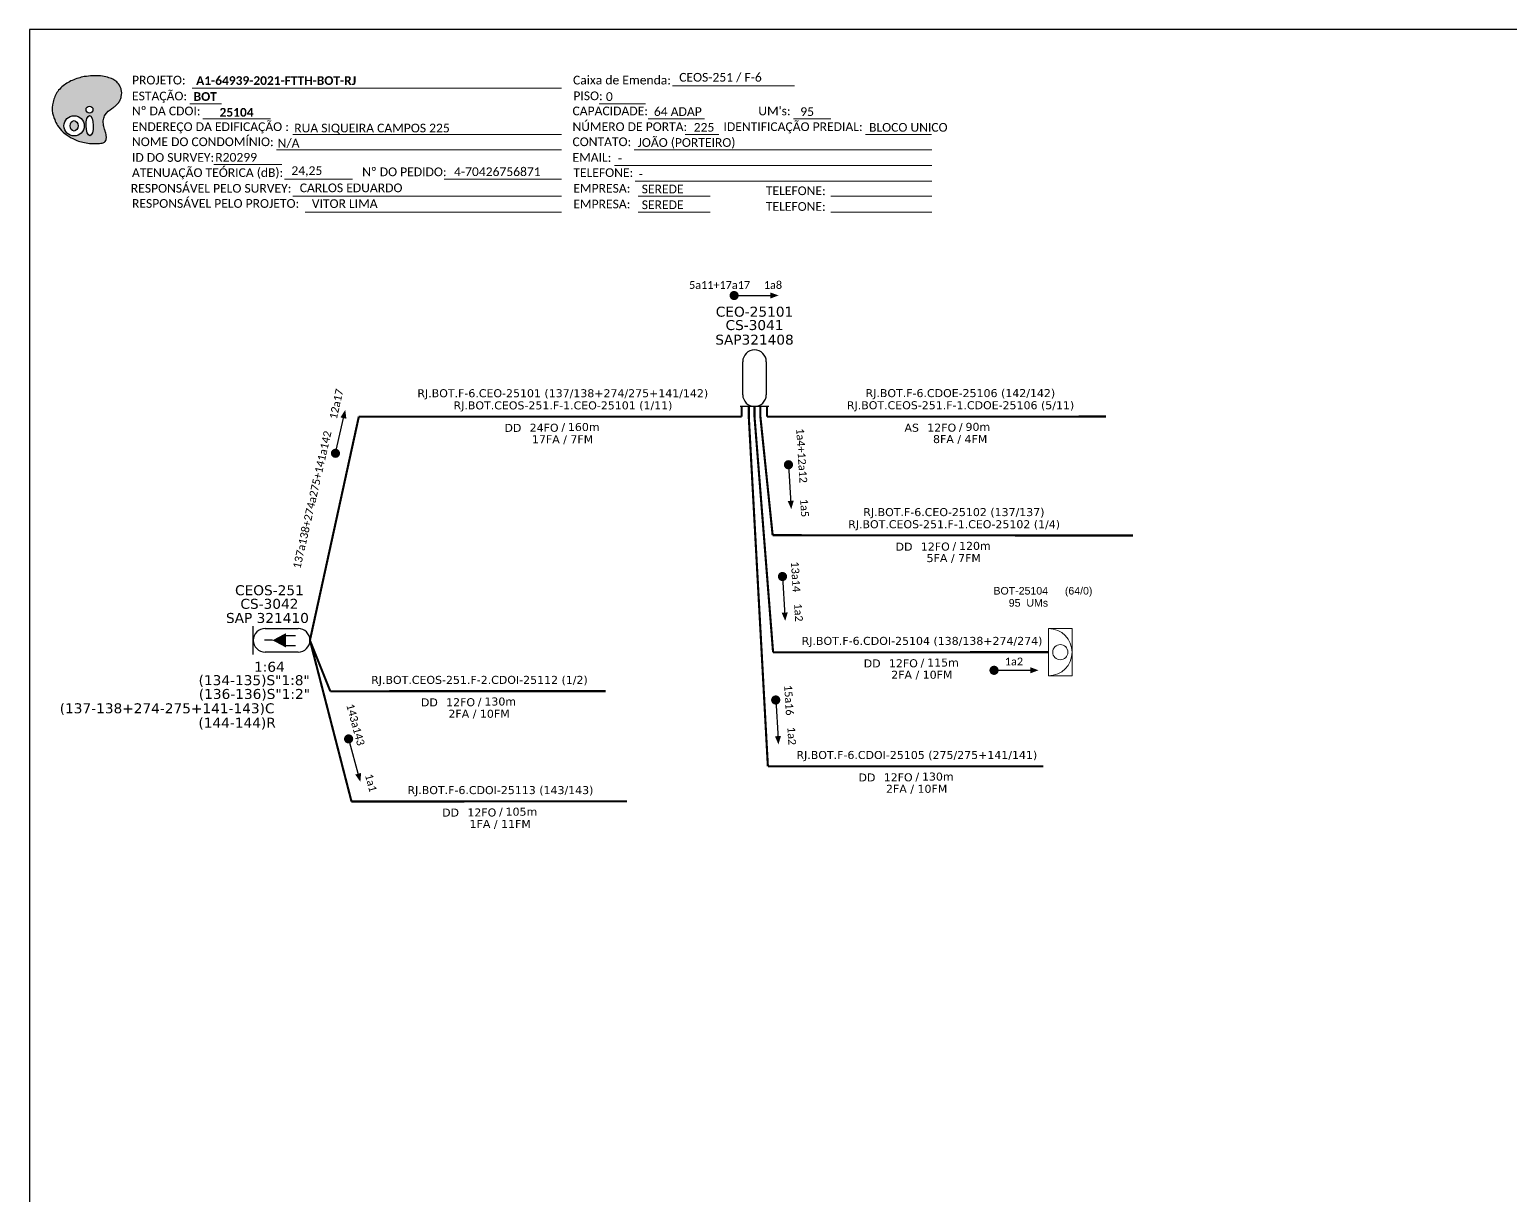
# Model space of a CAD drawing. Extents: x -89 to 749, y 705 to 1299.
# Drawn here: x -89.3 to 215.4, y 1059 to 1299 of the extents above; entities that cross this region are included whole.
import ezdxf
from ezdxf.enums import TextEntityAlignment as Align

# ---------------------------------------------------------------- set-up
doc = ezdxf.new("R2010")
doc.units = 0
for name, color, linetype, lineweight in [("20.0-LEGENDA DOS CDO'S", 1, 'Continuous', 0), ('20.1-CDO_INTERIOR', 1, 'Continuous', 0), ('40.1-ETIQUETAS', 1, 'Continuous', 20)]:
    doc.layers.add(name, color=color, linetype=linetype, lineweight=lineweight)
for name, color, linetype in [('20.4-CEOS', 1, 'Continuous'), ('CAP a instalar', 1, 'Continuous'), ('SETA', 7, 'Continuous')]:
    doc.layers.add(name, color=color, linetype=linetype)
doc.styles.add('ARIAL', font='arial.ttf')
doc.styles.add('siredit', font='verdana.ttf')
doc.styles.get("Standard").update_dxf_attribs({"font": 'arial.ttf'})
doc.styles.add('WMF-Calibri0', font='calibri.ttf')
doc.styles.add('WMF-Calibri1', font='calibrib.ttf')
doc.linetypes.add('FENCELINE1', pattern='A,0.25,-0.1,[133,ltypeshp.shx,S=0.1,R=0,X=-0.1,Y=0],-0.1,1', length=1.45)

# ---------------------------------------------------------------- blocks, each defined once
blk = doc.blocks.new('OI')
h = blk.add_hatch(color=40)
edge = h.paths.add_edge_path()
edge.add_spline(control_points=[(4.35, -0.67), (3.92, -0.99), (3.26, -1.5), (2.81, -2.59), (2.9, -3.5), (3.06, -4.27), (3.31, -4.85), (3.37, -5.39), (3.4, -5.88), (3.2, -6.4), (2.54, -6.61), (1.65, -6.63), (0.55, -6.67), (-0.56, -6.42), (-1.61, -6.14), (-2.77, -5.61), (-3.92, -4.77), (-4.89, -3.7), (-5.34, -2.65), (-5.6, -1.94), (-5.85, -0.96), (-5.71, 0.47), (-5.1, 2.02), (-4.14, 3.02), (-3.3, 3.61), (-2.37, 4.16), (-1.36, 4.44), (-0.56, 4.7), (0.79, 4.85), (2.24, 4.97), (3.79, 4.57), (4.67, 4.21), (5.44, 3.65), (5.76, 2.99), (6.03, 2.21), (6.01, 1.46), (5.72, 0.64), (5.31, 0.08), (4.88, -0.38), (4.51, -0.55), (4.35, -0.67)], knot_values=[0, 0, 0, 0, 1.60434, 2.417191, 3.427595, 4.282808, 4.776746, 5.304182, 5.888771, 6.258406, 6.858137, 7.79129, 8.986195, 10.124242, 11.187857, 12.242908, 13.953784, 15.414161, 16.515391, 17.349188, 17.675853, 19.552021, 21.515531, 22.568638, 23.63245, 24.621084, 25.782718, 26.745347, 27.142653, 29.870543, 31.004649, 31.921532, 32.709589, 33.801391, 34.042471, 35.192333, 35.971461, 36.628871, 37.254359, 37.836911, 37.836911, 37.836911, 37.836911], degree=3, periodic=0)
h.paths.add_polyline_path([(1.13, -0.87, -1), (-0.04, -0.87, -1)], flags=16)
edge = h.paths.add_edge_path(flags=16)
edge.add_ellipse((0.56, -3.59), major_axis=(-0.02, 1.71), ratio=0.361305, start_angle=0, end_angle=360)
h.paths.add_polyline_path([(-0.36, -3.62, -1), (-3.8, -3.62, -1)], flags=16)
edge = h.paths.add_edge_path(flags=0)
edge.add_ellipse((-2.08, -3.62), major_axis=(0, 0.885), ratio=0.758294, start_angle=0, end_angle=360)
at = {"color": 40}
for centre, radius in [((-2.08, -3.62), 1.72), ((0.54, -0.87), 0.587)]:
    blk.add_circle(centre, radius, dxfattribs=at)
blk.add_ellipse((0.56, -3.59), major_axis=(-0.02, 1.71), ratio=0.361305, dxfattribs=at)
blk.add_ellipse((-2.08, -3.62), major_axis=(0, 0.885), ratio=0.758294, start_param=-3.141592653589792, end_param=3.141592653589792, dxfattribs=at)
at = {"color": 40, "start_tangent": (-0.800898, -0.598801), "end_tangent": (-0.800898, -0.598801)}
blk.add_spline([(4.35, -0.67), (3.2, -1.78), (2.9, -2.54), (2.92, -3.55), (3.12, -4.38), (3.28, -4.85), (3.37, -5.37), (3.35, -5.95), (3.2, -6.29), (2.66, -6.55), (1.73, -6.63), (0.54, -6.62), (-0.58, -6.41), (-1.6, -6.11), (-2.56, -5.67), (-3.95, -4.67), (-4.89, -3.56), (-5.37, -2.56), (-5.64, -1.78), (-5.72, -1.46), (-5.63, 0.42), (-4.84, 2.22), (-4.13, 2.99), (-3.27, 3.62), (-2.4, 4.09), (-1.3, 4.47), (-0.37, 4.72), (0.02, 4.77), (2.75, 4.8), (3.85, 4.53), (4.69, 4.16), (5.31, 3.68), (5.85, 2.73), (5.93, 2.5), (5.94, 1.35), (5.67, 0.62), (5.29, 0.08), (4.84, -0.36), (4.35, -0.67)], degree=3, dxfattribs=at)
blk = doc.blocks.new('CARIMBO')
at = {"color": 7, "lineweight": 0}
for points in [[(35.66, -16.79), (111.64, -16.79)], [(134.48, -16.3), (159.61, -16.3)], [(35.15, -20.06), (41.7, -20.06)], [(119.43, -20.02), (128.92, -20.02)], [(37.81, -23.14), (51.75, -23.14)], [(129.48, -23.14), (141.1, -23.14)], [(159.42, -23.14), (167.09, -23.14)], [(56.38, -26.37), (111.64, -26.37)], [(137.07, -26.37), (144.01, -26.37)], [(174.24, -26.37), (187.8, -26.37)], [(52.97, -29.48), (111.64, -29.48)], [(126.6, -29.48), (187.83, -29.48)], [(40.13, -32.55), (54.07, -32.55)], [(122.56, -32.72), (187.83, -32.72)], [(54.67, -35.52), (68.61, -35.52)], [(126.84, -35.96), (187.83, -35.96)], [(56.38, -39.07), (111.64, -39.07)], [(127.45, -39.07), (142.25, -39.07)], [(167.06, -39.07), (187.83, -39.07)], [(58.87, -42.31), (111.64, -42.31)], [(127.45, -42.31), (142.25, -42.31)], [(167.06, -42.31), (187.83, -42.31)]]:
    blk.add_lwpolyline(points, dxfattribs=at)
at = {"color": 7, "xscale": 1.213923925163967, "yscale": 1.213923925163967, "zscale": 1.213923925163967, "rotation": 0.1532896023949059}
blk.add_blockref('OI', (13.86, -20.16), dxfattribs=at)
at = {"color": 7, "lineweight": 0, "style": 'WMF-Calibri0'}
for s, height, p in [('PROJETO:', 1.793, (23.26, -16.04)), ('Caixa de Emenda:', 1.7927, (114.02, -16.04)), ('ESTAÇÃO:', 1.793, (23.26, -19.32)), ('PISO:', 1.793, (114.09, -19.28)), ('Nº DA CDOI:', 1.7927, (23.26, -22.39)), ('CAPACIDADE:', 1.7927, (113.91, -22.39)), ("UM's:", 1.793, (152.15, -22.39)), ('ENDEREÇO DA EDIFICAÇÃO :', 1.7927, (23.26, -25.63)), ('NÚMERO DE PORTA:', 1.7927, (113.91, -25.63)), ('IDENTIFICAÇÃO PREDIAL:', 1.7927, (144.99, -25.63)), ('NOME DO CONDOMÍNIO:', 1.7927, (23.26, -28.74)), ('CONTATO:', 1.793, (113.91, -28.74)), ('ID DO SURVEY:', 1.7927, (23.26, -31.97)), ('EMAIL:', 1.793, (113.91, -31.97)), ('ATENUAÇÃO TEÓRICA (dB):', 1.7927, (23.26, -35.09)), ('TELEFONE:', 1.793, (114.09, -35.09)), ('RESPONSÁVEL PELO SURVEY:', 1.7927, (23.02, -38.32)), ('EMPRESA:', 1.793, (114.09, -38.32)), ('RESPONSÁVEL PELO PROJETO:', 1.7927, (23.26, -41.44)), ('TELEFONE:', 1.793, (153.7, -38.83)), ('EMPRESA:', 1.793, (114.09, -41.56)), ('TELEFONE:', 1.793, (153.7, -42.06))]:
    blk.add_text(s, height=height, dxfattribs=at).set_placement(p)
at = {"color": 7, "lineweight": 0, "flags": 8}
for tag, p, style in [('PROJ', (36.46, -16.13), 'WMF-Calibri1'), ('CEOS-XX', (135.87, -15.46), 'WMF-Calibri0'), ('EST', (35.94, -19.41), 'WMF-Calibri1'), ('PISO_PTR', (120.78, -19.42), 'WMF-Calibri0'), ('CAPAC.', (130.66, -22.52), 'WMF-Calibri0'), ("UC'S", (160.78, -22.54), 'WMF-Calibri0'), ('LOGRADOURO', (56.65, -25.91), 'WMF-Calibri0'), ('N°', (138.85, -25.77), 'WMF-Calibri0'), ('N°PREDIO', (174.94, -25.77), 'WMF-Calibri0'), ('NOME_DO_COND.', (53.23, -29.02), 'WMF-Calibri0'), ('NOME_DO_CONTATO', (127.3, -28.89), 'WMF-Calibri0'), ('_ID_', (40.39, -31.94), 'WMF-Calibri0'), ('EMAIL', (123.26, -32.12), 'WMF-Calibri0'), ('O_POTEN', (56.06, -34.68), 'WMF-Calibri0'), ('RES_SURVEY', (57.78, -38.23), 'WMF-Calibri0'), ('TELEFONE', (127.55, -35.36), 'WMF-Calibri0'), ('EMP_RESP_SURVEY', (128.16, -38.47), 'WMF-Calibri0'), ('CONT_RESP_SURVEY', (167.76, -38.47), 'WMF-Calibri0'), ('RES_PROJ', (60.27, -41.47), 'WMF-Calibri0'), ('EMP_RESP_PROJ', (128.16, -41.71), 'WMF-Calibri0'), ('CONT_RESP_PROJ', (167.76, -41.71), 'WMF-Calibri0')]:
    blk.add_attdef(tag, p, '', height=1.79, dxfattribs=dict(at, style=style))
at = {"color": 7, "lineweight": 0, "style": 'WMF-Calibri1', "flags": 8}
blk.add_attdef("N° CDO'S", text='', height=1.79, dxfattribs=at).set_placement((44.78, -22.68), align=Align.CENTER)
blk = doc.blocks.new('ETIQUETA_RS5F')
at = {"layer": '40.1-ETIQUETAS', "color": 0, "style": 'siredit'}
blk.add_text('/', height=1.5, dxfattribs=at).set_placement((1.58, -1.95), align=Align.MIDDLE_RIGHT)
for tag, p in [('ETIQUETA_R_SECUNDARIA', (1.21, 2.1)), ('ETIQUETA_R_PRIMARIA', (1.21, 4.1)), ('F_ATIVAS/F_MORTAS', (1.14, -4.24))]:
    blk.add_attdef(tag, text='', height=1.5, dxfattribs=at).set_placement(p, align=Align.MIDDLE_CENTER)
for tag, p in [('TIPO_CABO', (-6.58, -2.12)), ('CAP_CABO', (0.4, -2.09))]:
    blk.add_attdef(tag, text='', height=1.5, dxfattribs=at).set_placement(p, align=Align.MIDDLE_RIGHT)
blk.add_attdef('METROS', text='', height=1.5, dxfattribs=at).set_placement((2.14, -1.95), align=Align.MIDDLE_LEFT)
for tag, p in [('FUSÃO_1', (0.85, -8.39)), ('FUSÃO_2', (0.85, -10.6)), ('FUSÃO_3', (0.85, -12.93)), ('FUSÃO_4', (0.85, -15.14)), ('FUSÃO_5', (0.85, -17.16))]:
    blk.add_attdef(tag, text='', height=1.5, dxfattribs=at).set_placement(p, align=Align.CENTER)
blk = doc.blocks.new('CEOS_RP_CT_DRT')
at = {"layer": '20.4-CEOS', "color": 0}
for p, q in [((-4.54, 1.19), (-1.19, 1.19)), ((-1.19, -1.19), (-4.54, -1.19))]:
    blk.add_line(p, q, dxfattribs=at)
for points in [[(-5.73, -1.43), (-5.73, 1.44)], [(-3.79, 0), (-4.59, 0)], [(-2.47, 0.48), (-1.45, 0.48)], [(-2.47, -0.52), (-1.45, -0.52)]]:
    blk.add_lwpolyline(points, dxfattribs=at)
blk.add_lwpolyline([(-3.79, 0, 0, 1.47, 0), (-2.41, 0, 1.47, 1.47, 0)], format="xyseb", dxfattribs=at)
for centre, start, end in [((-4.54, 0), 90, 270), ((-1.19, 0), 270, 90)]:
    blk.add_arc(centre, 1.19, start, end, dxfattribs=at)
at = {"layer": '20.4-CEOS', "color": 7, "style": 'siredit'}
for tag, p in [('Nº_DA_CEOS', (-2.86, 5.6)), ('LOCAL', (-2.86, 4.24)), ('SAP', (-2.86, 2.78)), ('RACIO_SPLITAGEM', (-2.86, -1.88)), ('FIBRAS_SPLITTER', (-2.86, -3.58)), ('FIBRAS_TOP_C', (-2.86, -5.08)), ('RESERVA_FINAIS', (-2.86, -6.39))]:
    blk.add_attdef(tag, text='', height=1.01, dxfattribs=at).set_placement(p, align=Align.TOP_CENTER)

msp = doc.modelspace()

# ---------------------------------------------------------------- linework, layer by layer
msp.add_lwpolyline([(-89.32, 705.02), (749.25, 705.02), (749.25, 1299.02), (-89.32, 1299.02), (-89.32, 705.02)])
at = {"color": 7, "lineweight": 0}
msp.add_lwpolyline([(-4.01, 1268.26), (20.14, 1268.26)], dxfattribs=at)
at = {"const_width": 0.941, "elevation": 0.94}
for points in [[(55.19, 1244.27, 1), (56.13, 1244.27, 1)], [(66.82, 1209.9, 1), (66.88, 1208.96, 1)], [(65.59, 1186.88, 1), (65.64, 1185.94, 1)], [(108.68, 1167.1, 1), (109.62, 1167.1, 1)], [(64.19, 1161.46, 1), (64.25, 1160.52, 1)]]:
    msp.add_lwpolyline(points, format="xyb", close=True, dxfattribs=at)
at = {"const_width": 0.941}
for points in [[(-26.48, 1211.33, 1), (-26.28, 1212.24, 1)], [(-23.79, 1153.43, 1), (-23.55, 1152.52, 1)]]:
    msp.add_lwpolyline(points, format="xyb", close=True, dxfattribs=at)
at = {"layer": '20.1-CDO_INTERIOR', "lineweight": 18, "elevation": 0.94}
msp.add_lwpolyline([(125.22, 1165.97), (125.22, 1175.69), (120.36, 1175.69), (120.36, 1165.97)], close=True, dxfattribs=at)
at = {"layer": '20.1-CDO_INTERIOR', "lineweight": 18}
msp.add_circle((122.79, 1170.83, 0.94), 1.56, dxfattribs=at)
msp.add_arc((120.36, 1170.83, 0.94), 4.86, 270, 90, dxfattribs=at)
at = {"layer": '20.4-CEOS', "color": 5}
for p, q in [((57.43, 1223.85, 0.94), (57.43, 1230.65, 0.94)), ((62.28, 1230.65, 0.94), (62.28, 1223.85, 0.94)), ((62.78, 1221.42, 0.94), (56.93, 1221.42, 0.94))]:
    msp.add_line(p, q, dxfattribs=at)
for centre, start, end in [((59.86, 1230.65, 0.94), 0, 180), ((59.86, 1223.85, 0.94), 180, 0)]:
    msp.add_arc(centre, 2.42, start, end, dxfattribs=at)
at = {"layer": 'CAP a instalar', "color": 7, "linetype": 'FENCELINE1', "ltscale": 7, "const_width": 0.439, "elevation": 0.94}
for points in [[(-21.57, 1219.32), (-31.63, 1173.28)], [(-21.57, 1219.32), (57.22, 1219.32)], [(57.22, 1219.32), (57.22, 1221.42)], [(61.07, 1219.32), (61.07, 1221.42)], [(63.59, 1194.92), (61.07, 1219.32)], [(62.42, 1219.32), (62.42, 1221.42)], [(62.42, 1219.32), (132.2, 1219.35)], [(63.59, 1194.92), (137.72, 1194.85)]]:
    msp.add_lwpolyline(points, dxfattribs=at)
at = {"layer": 'CAP a instalar', "color": 8, "linetype": 'FENCELINE1', "ltscale": 7, "const_width": 0.439, "elevation": 0.94}
for points in [[(58.68, 1219.32), (58.68, 1221.42)], [(62.61, 1147.33), (58.68, 1219.32)], [(-27.44, 1162.79), (-31.63, 1173.28)], [(-23.08, 1140.1), (-31.63, 1173.28)], [(-27.44, 1162.79), (29.24, 1162.81)], [(62.61, 1147.33), (119.29, 1147.35)], [(-23.08, 1140.1), (33.61, 1140.11)]]:
    msp.add_lwpolyline(points, dxfattribs=at)
at = {"layer": 'CAP a instalar', "linetype": 'FENCELINE1', "ltscale": 7, "const_width": 0.439, "elevation": 0.94}
for points in [[(59.86, 1219.32), (59.86, 1221.42)], [(63.68, 1170.81), (59.86, 1219.32)], [(63.68, 1170.81), (120.36, 1170.83)]]:
    msp.add_lwpolyline(points, dxfattribs=at)
at = {"layer": 'SETA', "elevation": 0.94}
for points in [[(55.66, 1244.27), (63.75, 1244.27)], [(55.66, 1244.27), (63.75, 1244.27)], [(66.85, 1209.43), (67.34, 1201.35)], [(65.62, 1186.41), (66.1, 1178.34)], [(109.15, 1167.1), (117.25, 1167.1)], [(64.22, 1160.99), (64.71, 1152.91)]]:
    msp.add_lwpolyline(points, dxfattribs=at)
at = {"layer": 'SETA'}
for points in [[(-26.38, 1211.78), (-24.59, 1219.67)], [(-26.38, 1211.78), (-24.59, 1219.67)], [(-23.67, 1152.98), (-21.54, 1145.17)], [(-23.67, 1152.98), (-21.54, 1145.17)]]:
    msp.add_lwpolyline(points, dxfattribs=at)
for points in [[(63.1, 1244.91, 0.94), (64.82, 1244.28, 0.94), (63.1, 1243.65, 0.94)], [(63.1, 1244.91, 0.94), (64.82, 1244.28, 0.94), (63.1, 1243.65, 0.94)], [(-25.35, 1219.18), (-24.36, 1220.73), (-24.13, 1218.9)], [(-25.35, 1219.18), (-24.36, 1220.73), (-24.13, 1218.9)], [(67.94, 1202.04, 0.94), (67.42, 1200.28, 0.94), (66.69, 1201.96, 0.94)], [(66.7, 1179.02, 0.94), (66.18, 1177.27, 0.94), (65.45, 1178.95, 0.94)], [(116.6, 1167.74, 0.94), (118.32, 1167.11, 0.94), (116.6, 1166.48, 0.94)], [(65.31, 1153.6, 0.94), (64.79, 1151.84, 0.94), (64.06, 1153.52, 0.94)], [(-21.1, 1145.97), (-21.25, 1144.14), (-22.31, 1145.64)], [(-21.1, 1145.97), (-21.25, 1144.14), (-22.31, 1145.64)]]:
    msp.add_solid(points, dxfattribs=at)

# ---------------------------------------------------------------- block references
ref = msp.add_blockref('CARIMBO', (-91.51, 1303.77))
ref.add_attrib('PROJ', 'A1-64939-2021-FTTH-BOT-RJ', (-55.05, 1287.63), dxfattribs={"color": 7, "lineweight": 0, "height": 1.7927, "style": 'WMF-Calibri1'})
ref.add_attrib('EST', 'BOT', (-55.57, 1284.35), dxfattribs={"color": 7, "lineweight": 0, "height": 1.793, "style": 'WMF-Calibri1'})
ref.add_attrib("N° CDO'S", '25104', dxfattribs={"color": 7, "lineweight": 0, "height": 1.793, "style": 'WMF-Calibri1'}).set_placement((-46.73, 1281.09), align=Align.CENTER)
ref.add_attrib('LOGRADOURO', 'RUA SIQUEIRA CAMPOS 225', (-34.86, 1277.86), dxfattribs={"color": 7, "lineweight": 0, "height": 1.7927, "style": 'WMF-Calibri0'})
ref.add_attrib('NOME_DO_COND.', 'N/A', (-38.28, 1274.74), dxfattribs={"color": 7, "lineweight": 0, "height": 1.793, "style": 'WMF-Calibri0'})
ref.add_attrib('_ID_', 'R20299', (-51.11, 1271.83), dxfattribs={"color": 7, "lineweight": 0, "height": 1.793, "style": 'WMF-Calibri0'})
ref.add_attrib('O_POTEN', '24,25', (-35.45, 1269.09), dxfattribs={"color": 7, "lineweight": 0, "height": 1.793, "style": 'WMF-Calibri0'})
ref.add_attrib('RES_SURVEY', 'CARLOS EDUARDO', (-33.73, 1265.54), dxfattribs={"color": 7, "lineweight": 0, "height": 1.7927, "style": 'WMF-Calibri0'})
ref.add_attrib('RES_PROJ', 'VITOR LIMA', (-31.24, 1262.3), dxfattribs={"color": 7, "lineweight": 0, "height": 1.793, "style": 'WMF-Calibri0'})
ref.add_attrib('CEOS-XX', 'CEOS-251 / F-6', (44.36, 1288.31), dxfattribs={"color": 7, "lineweight": 0, "height": 1.7927, "style": 'WMF-Calibri0'})
ref.add_attrib('CAPAC.', '64 ADAP', (39.15, 1281.25), dxfattribs={"color": 7, "lineweight": 0, "height": 1.793, "style": 'WMF-Calibri0'})
ref.add_attrib("UC'S", '95', (69.27, 1281.23), dxfattribs={"color": 7, "lineweight": 0, "height": 1.793, "style": 'WMF-Calibri0'})
ref.add_attrib('PISO_PTR', '0', (29.28, 1284.34), dxfattribs={"color": 7, "lineweight": 0, "height": 1.79, "style": 'WMF-Calibri0'})
ref.add_attrib('N°', '225', (47.34, 1278), dxfattribs={"color": 7, "lineweight": 0, "height": 1.793, "style": 'WMF-Calibri0'})
ref.add_attrib('N°PREDIO', 'BLOCO UNICO', (83.43, 1278), dxfattribs={"color": 7, "lineweight": 0, "height": 1.7927, "style": 'WMF-Calibri0'})
ref.add_attrib('NOME_DO_CONTATO', 'JOÃO (PORTEIRO)', (35.79, 1274.88), dxfattribs={"color": 7, "lineweight": 0, "height": 1.7927, "style": 'WMF-Calibri0'})
ref.add_attrib('EMAIL', '-', (31.75, 1271.65), dxfattribs={"color": 7, "lineweight": 0, "height": 1.79, "style": 'WMF-Calibri0'})
ref.add_attrib('TELEFONE', '-', (36.04, 1268.41), dxfattribs={"color": 7, "lineweight": 0, "height": 1.79, "style": 'WMF-Calibri0'})
ref.add_attrib('EMP_RESP_SURVEY', 'SEREDE', (36.65, 1265.3), dxfattribs={"color": 7, "lineweight": 0, "height": 1.793, "style": 'WMF-Calibri0'})
ref.add_attrib('EMP_RESP_PROJ', 'SEREDE', (36.65, 1262.06), dxfattribs={"color": 7, "lineweight": 0, "height": 1.793, "style": 'WMF-Calibri0'})
at = {"layer": '20.4-CEOS', "color": 7}
ref = msp.add_blockref('CEOS_RP_CT_DRT', (-31.63, 1173.28, 0.94), dxfattribs=dict(at, xscale=2.034508985631606, yscale=2.034508985631606, zscale=2.034508980705882))
ref.add_attrib('Nº_DA_CEOS', 'CEOS-251', dxfattribs={"color": 7, "height": 2.054, "style": 'siredit'}).set_placement((-39.97, 1184.62, 0.94), align=Align.TOP_CENTER)
ref.add_attrib('LOCAL', 'CS-3042', dxfattribs={"color": 7, "height": 2.054, "style": 'siredit'}).set_placement((-39.97, 1181.82, 0.94), align=Align.TOP_CENTER)
ref.add_attrib('SAP', 'SAP 321410', dxfattribs={"color": 7, "height": 2.054, "style": 'siredit'}).set_placement((-40.38, 1178.91, 0.94), align=Align.TOP_CENTER)
ref.add_attrib('RACIO_SPLITAGEM', '1:64', dxfattribs={"color": 7, "height": 2.054, "style": 'siredit'}).set_placement((-39.97, 1168.85, 0.94), align=Align.TOP_CENTER)
ref.add_attrib('FIBRAS_SPLITTER', '(134-135)S"1:8"', dxfattribs={"color": 7, "height": 2.0542, "style": 'siredit'}).set_placement((-43.1, 1166.1, 0.94), align=Align.TOP_CENTER)
ref.add_attrib('FIBRAS_TOP_C', '(137-138+274-275+141-143)C', dxfattribs={"color": 7, "height": 2.0542, "style": 'siredit'}).set_placement((-61.02, 1160.31, 0.94), align=Align.TOP_CENTER)
ref.add_attrib('RESERVA_FINAIS', '(144-144)R', dxfattribs={"color": 7, "height": 2.054, "style": 'siredit'}).set_placement((-46.62, 1157.34, 0.94), align=Align.TOP_CENTER)
at = {"layer": '40.1-ETIQUETAS', "color": 7}
ref = msp.add_blockref('ETIQUETA_RS5F', (19.14, 1219.34, 0.94), dxfattribs=dict(at, xscale=1.097788221176254, yscale=1.097788221176254, zscale=1.097788221176254))
ref.add_attrib('ETIQUETA_R_PRIMARIA', 'RJ.BOT.F-6.CEO-25101 (137/138+274/275+141/142)', dxfattribs={"color": 0, "height": 1.6467, "style": 'siredit'}).set_placement((20.4, 1224.15, 0.94), align=Align.MIDDLE_CENTER)
ref.add_attrib('ETIQUETA_R_SECUNDARIA', 'RJ.BOT.CEOS-251.F-1.CEO-25101 (1/11)', dxfattribs={"color": 0, "height": 1.6467, "style": 'siredit'}).set_placement((20.44, 1221.65, 0.94), align=Align.MIDDLE_CENTER)
ref.add_attrib('TIPO_CABO', 'DD', dxfattribs={"color": 0, "height": 1.647, "style": 'siredit'}).set_placement((11.88, 1217.02, 0.94), align=Align.MIDDLE_RIGHT)
ref.add_attrib('CAP_CABO', '24FO', dxfattribs={"color": 0, "height": 1.647, "style": 'siredit'}).set_placement((19.54, 1217.05, 0.94), align=Align.MIDDLE_RIGHT)
ref.add_attrib('METROS', '160m', dxfattribs={"color": 0, "height": 1.647, "style": 'siredit'}).set_placement((21.46, 1217.2, 0.94), align=Align.MIDDLE_LEFT)
ref.add_attrib('F_ATIVAS/F_MORTAS', '17FA / 7FM', dxfattribs={"color": 0, "height": 1.647, "style": 'siredit'}).set_placement((20.36, 1214.68, 0.94), align=Align.MIDDLE_CENTER)
ref = msp.add_blockref('ETIQUETA_RS5F', (100.96, 1219.37, 0.94), dxfattribs=dict(at, xscale=1.097788221176254, yscale=1.097788221176254, zscale=1.097788221176254))
ref.add_attrib('ETIQUETA_R_PRIMARIA', 'RJ.BOT.F-6.CDOE-25106 (142/142)', dxfattribs={"color": 0, "height": 1.6467, "style": 'siredit'}).set_placement((102.22, 1224.18, 0.94), align=Align.MIDDLE_CENTER)
ref.add_attrib('ETIQUETA_R_SECUNDARIA', 'RJ.BOT.CEOS-251.F-1.CDOE-25106 (5/11)', dxfattribs={"color": 0, "height": 1.6467, "style": 'siredit'}).set_placement((102.26, 1221.68, 0.94), align=Align.MIDDLE_CENTER)
ref.add_attrib('TIPO_CABO', 'AS', dxfattribs={"color": 0, "height": 1.647, "style": 'siredit'}).set_placement((93.7, 1217.05, 0.94), align=Align.MIDDLE_RIGHT)
ref.add_attrib('CAP_CABO', '12FO', dxfattribs={"color": 0, "height": 1.647, "style": 'siredit'}).set_placement((101.36, 1217.07, 0.94), align=Align.MIDDLE_RIGHT)
ref.add_attrib('METROS', '90m', dxfattribs={"color": 0, "height": 1.647, "style": 'siredit'}).set_placement((103.28, 1217.23, 0.94), align=Align.MIDDLE_LEFT)
ref.add_attrib('F_ATIVAS/F_MORTAS', '8FA / 4FM', dxfattribs={"color": 0, "height": 1.647, "style": 'siredit'}).set_placement((102.18, 1214.71, 0.94), align=Align.MIDDLE_CENTER)
ref = msp.add_blockref('ETIQUETA_RS5F', (99.63, 1194.87, 0.94), dxfattribs=dict(at, xscale=1.097788221176254, yscale=1.097788221176254, zscale=1.097788221176254))
ref.add_attrib('ETIQUETA_R_PRIMARIA', 'RJ.BOT.F-6.CEO-25102 (137/137)', dxfattribs={"color": 0, "height": 1.6467, "style": 'siredit'}).set_placement((100.89, 1199.68, 0.94), align=Align.MIDDLE_CENTER)
ref.add_attrib('ETIQUETA_R_SECUNDARIA', 'RJ.BOT.CEOS-251.F-1.CEO-25102 (1/4)', dxfattribs={"color": 0, "height": 1.6467, "style": 'siredit'}).set_placement((100.93, 1197.18, 0.94), align=Align.MIDDLE_CENTER)
ref.add_attrib('TIPO_CABO', 'DD', dxfattribs={"color": 0, "height": 1.647, "style": 'siredit'}).set_placement((92.37, 1192.55, 0.94), align=Align.MIDDLE_RIGHT)
ref.add_attrib('CAP_CABO', '12FO', dxfattribs={"color": 0, "height": 1.647, "style": 'siredit'}).set_placement((100.04, 1192.58, 0.94), align=Align.MIDDLE_RIGHT)
ref.add_attrib('METROS', '120m', dxfattribs={"color": 0, "height": 1.647, "style": 'siredit'}).set_placement((101.95, 1192.73, 0.94), align=Align.MIDDLE_LEFT)
ref.add_attrib('F_ATIVAS/F_MORTAS', '5FA / 7FM', dxfattribs={"color": 0, "height": 1.647, "style": 'siredit'}).set_placement((100.86, 1190.21, 0.94), align=Align.MIDDLE_CENTER)
at = {"layer": '40.1-ETIQUETAS', "color": 8}
ref = msp.add_blockref('ETIQUETA_RS5F', (1.95, 1162.82, 0.94), dxfattribs=dict(at, xscale=1.097788221176254, yscale=1.097788221176254, zscale=1.097788221176254))
ref.add_attrib('ETIQUETA_R_SECUNDARIA', 'RJ.BOT.CEOS-251.F-2.CDOI-25112 (1/2)', dxfattribs={"color": 0, "height": 1.6467, "style": 'siredit'}).set_placement((3.25, 1165.13, 0.94), align=Align.MIDDLE_CENTER)
ref.add_attrib('TIPO_CABO', 'DD', dxfattribs={"color": 0, "height": 1.647, "style": 'siredit'}).set_placement((-5.31, 1160.5, 0.94), align=Align.MIDDLE_RIGHT)
ref.add_attrib('CAP_CABO', '12FO', dxfattribs={"color": 0, "height": 1.647, "style": 'siredit'}).set_placement((2.35, 1160.53, 0.94), align=Align.MIDDLE_RIGHT)
ref.add_attrib('METROS', '130m', dxfattribs={"color": 0, "height": 1.647, "style": 'siredit'}).set_placement((4.27, 1160.68, 0.94), align=Align.MIDDLE_LEFT)
ref.add_attrib('F_ATIVAS/F_MORTAS', '2FA / 10FM', dxfattribs={"color": 0, "height": 1.647, "style": 'siredit'}).set_placement((3.17, 1158.16, 0.94), align=Align.MIDDLE_CENTER)
ref = msp.add_blockref('ETIQUETA_RS5F', (92, 1147.36, 0.94), dxfattribs=dict(at, xscale=1.097788221176254, yscale=1.097788221176254, zscale=1.097788221176254))
ref.add_attrib('ETIQUETA_R_PRIMARIA', 'RJ.BOT.F-6.CDOI-25105 (275/275+141/141)', dxfattribs={"color": 0, "height": 1.6467, "style": 'siredit'}).set_placement((93.26, 1149.67, 0.94), align=Align.MIDDLE_CENTER)
ref.add_attrib('TIPO_CABO', 'DD', dxfattribs={"color": 0, "height": 1.647, "style": 'siredit'}).set_placement((84.74, 1145.04, 0.94), align=Align.MIDDLE_RIGHT)
ref.add_attrib('CAP_CABO', '12FO', dxfattribs={"color": 0, "height": 1.647, "style": 'siredit'}).set_placement((92.4, 1145.07, 0.94), align=Align.MIDDLE_RIGHT)
ref.add_attrib('METROS', '130m', dxfattribs={"color": 0, "height": 1.647, "style": 'siredit'}).set_placement((94.32, 1145.22, 0.94), align=Align.MIDDLE_LEFT)
ref.add_attrib('F_ATIVAS/F_MORTAS', '2FA / 10FM', dxfattribs={"color": 0, "height": 1.647, "style": 'siredit'}).set_placement((93.22, 1142.7, 0.94), align=Align.MIDDLE_CENTER)
ref = msp.add_blockref('ETIQUETA_RS5F', (6.31, 1140.13, 0.94), dxfattribs=dict(at, xscale=1.097788221176254, yscale=1.097788221176254, zscale=1.097788221176254))
ref.add_attrib('ETIQUETA_R_PRIMARIA', 'RJ.BOT.F-6.CDOI-25113 (143/143)', dxfattribs={"color": 0, "height": 1.6467, "style": 'siredit'}).set_placement((7.57, 1142.44, 0.94), align=Align.MIDDLE_CENTER)
ref.add_attrib('TIPO_CABO', 'DD', dxfattribs={"color": 0, "height": 1.647, "style": 'siredit'}).set_placement((-0.95, 1137.81, 0.94), align=Align.MIDDLE_RIGHT)
ref.add_attrib('CAP_CABO', '12FO', dxfattribs={"color": 0, "height": 1.647, "style": 'siredit'}).set_placement((6.72, 1137.83, 0.94), align=Align.MIDDLE_RIGHT)
ref.add_attrib('METROS', '105m', dxfattribs={"color": 0, "height": 1.647, "style": 'siredit'}).set_placement((8.63, 1137.99, 0.94), align=Align.MIDDLE_LEFT)
ref.add_attrib('F_ATIVAS/F_MORTAS', '1FA / 11FM', dxfattribs={"color": 0, "height": 1.647, "style": 'siredit'}).set_placement((7.53, 1135.47, 0.94), align=Align.MIDDLE_CENTER)
at = {"layer": 'CAP a instalar', "linetype": 'FENCELINE1', "ltscale": 7}
ref = msp.add_blockref('ETIQUETA_RS5F', (93.07, 1170.85, 0.94), dxfattribs=dict(at, xscale=1.097788221176254, yscale=1.097788221176254, zscale=1.097788221176254))
ref.add_attrib('ETIQUETA_R_PRIMARIA', 'RJ.BOT.F-6.CDOI-25104 (138/138+274/274)', dxfattribs={"layer": '40.1-ETIQUETAS', "color": 0, "height": 1.6467, "style": 'siredit'}).set_placement((94.33, 1173.16, 0.94), align=Align.MIDDLE_CENTER)
ref.add_attrib('TIPO_CABO', 'DD', dxfattribs={"layer": '40.1-ETIQUETAS', "color": 0, "height": 1.647, "style": 'siredit'}).set_placement((85.81, 1168.52, 0.94), align=Align.MIDDLE_RIGHT)
ref.add_attrib('CAP_CABO', '12FO', dxfattribs={"layer": '40.1-ETIQUETAS', "color": 0, "height": 1.647, "style": 'siredit'}).set_placement((93.47, 1168.55, 0.94), align=Align.MIDDLE_RIGHT)
ref.add_attrib('METROS', '115m', dxfattribs={"layer": '40.1-ETIQUETAS', "color": 0, "height": 1.647, "style": 'siredit'}).set_placement((95.39, 1168.7, 0.94), align=Align.MIDDLE_LEFT)
ref.add_attrib('F_ATIVAS/F_MORTAS', '2FA / 10FM', dxfattribs={"layer": '40.1-ETIQUETAS', "color": 0, "height": 1.647, "style": 'siredit'}).set_placement((94.29, 1166.19, 0.94), align=Align.MIDDLE_CENTER)

# ---------------------------------------------------------------- texts
at = {"color": 7, "lineweight": 0, "style": 'WMF-Calibri0'}
msp.add_text('Nº DO PEDIDO:', height=1.7927, dxfattribs=at).set_placement((-20.88, 1268.84))
at = {"color": 0, "char_height": 1.6101, "width": 23.8671, "attachment_point": 5}
for s, insert in [('\\C7;\\fCalibri|b0|i0|c0|p34;5a11+17a17', (52.67, 1246.43, 0.94)), ('\\C7;\\fCalibri|b0|i0|c0|p34;1a8', (63.66, 1246.43, 0.94))]:
    msp.add_mtext(s, dxfattribs=dict(at, insert=insert))
for s, insert, rotation in [('\\C7;\\fCalibri|b0|i0|c0|p34;12a17', (-26.19, 1221.93), 77.193), ('{\\fCalibri|b0|i0|c0|p34;\\C7;137a138+274a275+141a142}', (-31.16, 1202.23), 77.193), ('\\C7;\\fCalibri|b0|i0|c0|p34;1a4+12a12', (69.57, 1211.31, 0.94), 273.4639), ('\\C7;\\fCalibri|b0|i0|c0|p34;1a5', (70.15, 1200.53, 0.94), 273.4639), ('\\C7;\\fCalibri|b0|i0|c0|p34;13a14', (68.34, 1186.36, 0.94), 273.4639), ('\\C7;\\fCalibri|b0|i0|c0|p34;1a2', (68.91, 1179.01, 0.94), 273.4639), ('\\C7;\\fCalibri|b0|i0|c0|p34;15a16', (66.94, 1160.94, 0.94), 273.4639), ('\\C7;\\fCalibri|b0|i0|c0|p34;143a143', (-22.24, 1155.91), 285.2459), ('\\C7;\\fCalibri|b0|i0|c0|p34;1a2', (67.52, 1153.58, 0.94), 273.4639), ('\\C7;\\fCalibri|b0|i0|c0|p34;1a1', (-19.06, 1143.93), 285.2459)]:
    msp.add_mtext(s, dxfattribs=dict(at, insert=insert, rotation=rotation))
at = {"color": 7, "lineweight": 0, "style": 'WMF-Calibri0', "flags": 8}
msp.add_attdef('4-70426756871', (-1.97, 1268.87), '', height=1.79, dxfattribs=at)
at = {"layer": "20.0-LEGENDA DOS CDO'S", "color": 1, "style": 'ARIAL'}
for s, p in [('BOT-25104', (120.27, 1182.7, 0.94)), ('95  UMs', (120.27, 1180.21, 0.94))]:
    msp.add_text(s, height=1.556, dxfattribs=at).set_placement(p, align=Align.RIGHT)
msp.add_text('    (64/0)', height=1.553, dxfattribs=at).set_placement((125.36, 1182.7, 0.94), align=Align.CENTER)
at = {"layer": '20.4-CEOS', "color": 5, "style": 'siredit'}
for tag, text, height, p in [('CEO-25101', 'CEOSXXX', 2.054, (59.86, 1241.97, 0.94)), ('CS-3041', '', 2.05, (59.86, 1239.21, 0.94)), ('SAP321408', '', 2.05, (59.86, 1236.21, 0.94))]:
    msp.add_attdef(tag, text=text, height=height, dxfattribs=at).set_placement(p, align=Align.TOP_CENTER)
at = {"layer": '20.4-CEOS', "color": 7, "style": 'siredit'}
msp.add_attdef('(136-136)S"1:2"', text='(xx-xx)C', height=2.054, dxfattribs=at).set_placement((-43.05, 1163.26, 0.94), align=Align.TOP_CENTER)
at = {"layer": 'CAP a instalar', "linetype": 'FENCELINE1', "ltscale": 7, "insert": (113.25, 1168.91, 0.94), "char_height": 1.6101, "width": 23.8671, "attachment_point": 5}
msp.add_mtext('\\C7;\\fCalibri|b0|i0|c0|p34;1a2', dxfattribs=at)

doc.saveas('drawing.dxf')
